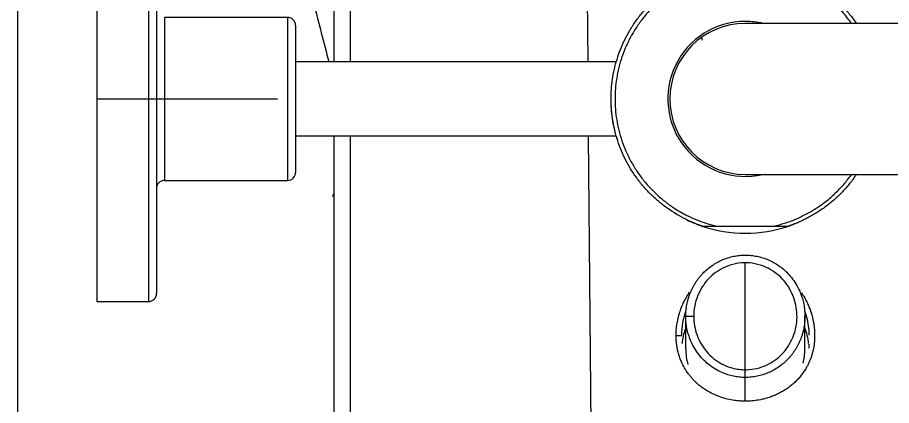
# Model space of a CAD drawing. Header units: millimetres. Extents: x -33000 to 294000, y 0 to 42408.
# Drawn here: x 19799.6 to 19909.6, y 18516 to 18564.8 of the extents above; entities that cross this region are included whole.
import ezdxf

# ---------------------------------------------------------------- set-up
doc = ezdxf.new("R2010")
doc.units = ezdxf.units.MM
doc.header["$LTSCALE"] = 50
doc.layers.add('arch', color=8, linetype='Continuous')

msp = doc.modelspace()

# ---------------------------------------------------------------- linework, layer by layer
at = {"layer": 'arch'}
for p, q in [((19799.58, 19014.53), (19799.58, 18114.53)), ((19809.58, 18580.03), (19809.58, 18529.03)), ((19816.08, 18580.03), (19816.08, 18529.03)), ((19817.08, 18579.03), (19817.08, 18530.03)), ((19871.2, 18576.32), (19871.35, 18559.18)), ((19833.58, 18564.78), (19818.08, 18564.78)), ((19818.08, 18564.78), (19818.08, 18544.28)), ((19833.58, 18564.78), (19833.58, 18544.28)), ((19834.58, 18563.78), (19834.58, 18545.28)), ((19950.15, 18564.03), (19891.19, 18564.03)), ((19874.95, 18559.18), (19834.59, 18559.18)), ((19809.58, 18554.53), (19832.3, 18554.53)), ((19834.59, 18549.88), (19874.95, 18549.88)), ((19871.43, 18549.88), (19871.79, 18508.52)), ((19891.19, 18545.03), (19950.15, 18545.03)), ((19818.08, 18544.28), (19833.58, 18544.28)), ((19891.19, 18516.6), (19891.19, 18533.99)), ((19809.58, 18529.03), (19816.08, 18529.03)), ((19898.69, 18523.03), (19898.69, 18527.18))]:
    msp.add_line(p, q, dxfattribs=at)
for centre, radius, start, end in [((19833.58, 18563.78), 1, 0, 90), ((19891.19, 18554.53), 9.75, 90, 282.9994), ((19891.19, 18554.53), 9.5, 90, 270), ((19891.19, 18554.53), 9.75, 76.815, 90), ((19833.58, 18545.28), 1, 270, 0), ((19818.08, 18543.28), 1, 90, 180), ((19891.19, 18554.53), 16.9, 244.1531, 251.2181), ((19891.19, 18554.53), 16.9, 251.2171, 288.7829), ((19891.19, 18554.53), 16.9, 288.7819, 292.815), ((19816.08, 18530.03), 1, 270, 0)]:
    msp.add_arc(centre, radius, start, end, dxfattribs=at)
for centre, major_axis, ratio, start_param, end_param in [((19891.19, 18523.03), (-8, 0), 0.965926, 5.953809, 6.190312), ((19891.19, 18523.03), (-8, 0), 0.965926, 3.23427, 3.496985), ((19891.19, 18523.03), (-7.5, 0), 0.965926, 0, 0.265955), ((19891.19, 18523.03), (-7.5, 0), 0.965926, 2.894781, 3.141593), ((19898.79, 18523.43), (0, -0.5), 0.939693, 1.027301, 2.114292)]:
    msp.add_ellipse(centre, major_axis=major_axis, ratio=ratio, start_param=start_param, end_param=end_param, dxfattribs=at)
for points, degree in [([(19839.44, 18559.17), (19839.44, 18634.14)], 1), ([(19841.44, 18633.19), (19841.44, 18559.17)], 1), ([(19839.44, 18306.53), (19839.44, 18549.88)], 1), ([(19841.44, 18549.88), (19841.44, 18306.53)], 1), ([(19887.59, 18538.53), (19894.79, 18538.53)], 1), ([(19883.19, 18524.78), (19883.19, 18525.82), (19883.38, 18526.87), (19883.72, 18527.84)], 3), ([(19883.69, 18527.18), (19884.69, 18527.18)], 1), ([(19883.69, 18523.03), (19883.69, 18527.18)], 1)]:
    msp.add_open_spline(points, degree=degree, dxfattribs=at)
for points, knots in [([(19829.38, 18595.66), (19830.16, 18592.64), (19832.15, 18584.9), (19834.97, 18573.91), (19837.32, 18564.8), (19838.46, 18560.4), (19838.77, 18559.18)], [0, 0, 0, 0, 0.248093, 0.632894, 0.898007, 1, 1, 1, 1]), ([(19885.66, 18562.28), (19885.66, 18562.27), (19885.68, 18562.21), (19885.7, 18562.11), (19885.73, 18562.01), (19885.74, 18561.95), (19885.74, 18561.93)], [0, 0, 0, 0, 0.125665, 0.478553, 0.836063, 1, 1, 1, 1]), ([(19874.75, 18550.61), (19874.75, 18550.62), (19874.74, 18550.65), (19874.73, 18550.71), (19874.71, 18550.79), (19874.69, 18550.91), (19874.66, 18551.05), (19874.62, 18551.22), (19874.59, 18551.37), (19874.57, 18551.51), (19874.55, 18551.61), (19874.54, 18551.68), (19874.53, 18551.74), (19874.52, 18551.8), (19874.5, 18551.88), (19874.49, 18551.96), (19874.48, 18552.05), (19874.44, 18552.26), (19874.41, 18552.52), (19874.38, 18552.82), (19874.36, 18553.04), (19874.34, 18553.26), (19874.33, 18553.47), (19874.32, 18553.65), (19874.31, 18553.75), (19874.31, 18553.79)], [0, 0, 0, 0, 0.007371, 0.040522, 0.0738, 0.107205, 0.17685, 0.238202, 0.291641, 0.337516, 0.376147, 0.393051, 0.40781, 0.431174, 0.453884, 0.475942, 0.5086, 0.540955, 0.669473, 0.732738, 0.795746, 0.857475, 0.918516, 0.96685, 1, 1, 1, 1]), ([(19875.05, 18549.53), (19875.05, 18549.53), (19875.05, 18549.54), (19875.03, 18549.58), (19875.01, 18549.64), (19875, 18549.7), (19874.98, 18549.75), (19874.97, 18549.81), (19874.95, 18549.85), (19874.95, 18549.86)], [0, 0, 0, 0, 0.209754, 0.465442, 0.594208, 0.723093, 0.821921, 0.927785, 1, 1, 1, 1]), ([(19839.28, 18542.26), (19839.28, 18542.26), (19839.27, 18542.26), (19839.26, 18542.26), (19839.26, 18542.26), (19839.25, 18542.27), (19839.25, 18542.27), (19839.24, 18542.27), (19839.24, 18542.27), (19839.23, 18542.27), (19839.23, 18542.27), (19839.23, 18542.27), (19839.22, 18542.27), (19839.22, 18542.27), (19839.22, 18542.27), (19839.22, 18542.27), (19839.22, 18542.27)], [0, 0, 0, 0, 0.062973, 0.131985, 0.201508, 0.271542, 0.342087, 0.413144, 0.484712, 0.556791, 0.629381, 0.702482, 0.776095, 0.850219, 0.924854, 1, 1, 1, 1]), ([(19839.42, 18542.62), (19839.4, 18542.59), (19839.36, 18542.54), (19839.31, 18542.45), (19839.29, 18542.35), (19839.28, 18542.29), (19839.28, 18542.26)], [0, 0, 0, 0, 0.262965, 0.520422, 0.767371, 1, 1, 1, 1]), ([(19885.21, 18538.72), (19885.31, 18538.68), (19885.68, 18538.55), (19886.06, 18538.42), (19886.33, 18538.34)], [0, 0, 0, 0, 0.28553, 1, 1, 1, 1]), ([(19885.75, 18538.53), (19885.75, 18538.53), (19885.75, 18538.53), (19885.76, 18538.53), (19885.76, 18538.53), (19885.77, 18538.53), (19885.78, 18538.53), (19885.8, 18538.53), (19885.81, 18538.53), (19885.82, 18538.53), (19885.83, 18538.53), (19885.86, 18538.53), (19885.87, 18538.53), (19885.9, 18538.53), (19885.91, 18538.53), (19885.92, 18538.53), (19885.93, 18538.53), (19885.96, 18538.53), (19885.98, 18538.53), (19886.04, 18538.53), (19886.07, 18538.53), (19886.15, 18538.53), (19886.19, 18538.53), (19886.27, 18538.53), (19886.31, 18538.53), (19886.44, 18538.53), (19886.52, 18538.53), (19886.68, 18538.53), (19886.76, 18538.53), (19886.93, 18538.53), (19887.01, 18538.53), (19887.26, 18538.53), (19887.43, 18538.53), (19887.59, 18538.53)], [0, 0, 0, 0, 0.015074, 0.015074, 0.030708, 0.030708, 0.061975, 0.061975, 0.077609, 0.077609, 0.093243, 0.093243, 0.12451, 0.12451, 0.140144, 0.140144, 0.155778, 0.155778, 0.187045, 0.187045, 0.24958, 0.24958, 0.312115, 0.312115, 0.37465, 0.37465, 0.49972, 0.49972, 0.62479, 0.62479, 0.74986, 0.74986, 1, 1, 1, 1]), ([(19894.79, 18538.53), (19894.96, 18538.53), (19895.13, 18538.53), (19895.38, 18538.53), (19895.46, 18538.53), (19895.63, 18538.53), (19895.71, 18538.53), (19895.88, 18538.53), (19895.96, 18538.53), (19896.08, 18538.53), (19896.12, 18538.53), (19896.2, 18538.53), (19896.24, 18538.53), (19896.3, 18538.53), (19896.32, 18538.53), (19896.36, 18538.53), (19896.38, 18538.53), (19896.41, 18538.53), (19896.43, 18538.53), (19896.47, 18538.53), (19896.48, 18538.53), (19896.51, 18538.53), (19896.52, 18538.53), (19896.54, 18538.53), (19896.54, 18538.53), (19896.57, 18538.53), (19896.58, 18538.53), (19896.61, 18538.53), (19896.62, 18538.53), (19896.63, 18538.53), (19896.63, 18538.53), (19896.63, 18538.53), (19896.64, 18538.53), (19896.64, 18538.53)], [0, 0, 0, 0, 0.25, 0.25, 0.375, 0.375, 0.5, 0.5, 0.625, 0.625, 0.6875, 0.6875, 0.75, 0.75, 0.78125, 0.78125, 0.8125, 0.8125, 0.84375, 0.84375, 0.875, 0.875, 0.890625, 0.890625, 0.90625, 0.90625, 0.9375, 0.9375, 0.96875, 0.96875, 0.984375, 0.984375, 1, 1, 1, 1]), ([(19896.08, 18538.35), (19896.31, 18538.42), (19896.68, 18538.54), (19897.04, 18538.67), (19897.18, 18538.72)], [0, 0, 0, 0, 0.619466, 1, 1, 1, 1]), ([(19883.69, 18527.18), (19883.69, 18527.29), (19883.7, 18527.5), (19883.72, 18527.81), (19883.75, 18528.1), (19883.78, 18528.38), (19883.83, 18528.64), (19883.88, 18528.89), (19883.94, 18529.13), (19884, 18529.35), (19884.06, 18529.55), (19884.12, 18529.74), (19884.18, 18529.92), (19884.28, 18530.15), (19884.4, 18530.45), (19884.58, 18530.81), (19884.77, 18531.15), (19884.96, 18531.47), (19885.17, 18531.77), (19885.39, 18532.06), (19885.61, 18532.32), (19885.94, 18532.68), (19886.4, 18533.11), (19887, 18533.57), (19887.63, 18533.96), (19888.29, 18534.29), (19888.99, 18534.55), (19889.71, 18534.74), (19890.45, 18534.85), (19890.95, 18534.87), (19891.44, 18534.87), (19891.94, 18534.85), (19892.67, 18534.74), (19893.4, 18534.55), (19894.1, 18534.29), (19894.76, 18533.96), (19895.39, 18533.57), (19895.99, 18533.11), (19896.59, 18532.55), (19897.17, 18531.86), (19897.71, 18531.03), (19898.05, 18530.33), (19898.24, 18529.83), (19898.33, 18529.55), (19898.42, 18529.23), (19898.51, 18528.89), (19898.58, 18528.51), (19898.64, 18528.1), (19898.68, 18527.65), (19898.69, 18527.34), (19898.69, 18527.18)], [0, 0, 0, 0, 0.013537, 0.0265, 0.03889, 0.050706, 0.061948, 0.072617, 0.082712, 0.092233, 0.101181, 0.109555, 0.117356, 0.124582, 0.141602, 0.158217, 0.174426, 0.190232, 0.205633, 0.220632, 0.235228, 0.249422, 0.281889, 0.313568, 0.34447, 0.374604, 0.406318, 0.437787, 0.469026, 0.500051, 0.500073, 0.531007, 0.562215, 0.593715, 0.625521, 0.655591, 0.686469, 0.718169, 0.7507, 0.789366, 0.83095, 0.875461, 0.8865, 0.898834, 0.912464, 0.927388, 0.943607, 0.961122, 0.979932, 1, 1, 1, 1]), ([(19884.69, 18527.18), (19884.69, 18528.05), (19884.86, 18528.92), (19885.5, 18530.53), (19885.97, 18531.28), (19887.16, 18532.52), (19887.86, 18533.02), (19889.49, 18533.74), (19890.42, 18533.93), (19892.29, 18533.88), (19893.22, 18533.65), (19894.81, 18532.84), (19895.49, 18532.3), (19896.59, 18531.03), (19897.02, 18530.28), (19897.57, 18528.72), (19897.71, 18527.9), (19897.68, 18526.23), (19897.51, 18525.38), (19896.84, 18523.71), (19896.3, 18522.9), (19895.03, 18521.68), (19894.33, 18521.23), (19892.77, 18520.59), (19891.89, 18520.43), (19890.44, 18520.47), (19889.87, 18520.56), (19888.93, 18520.86), (19888.56, 18521.01), (19887.49, 18521.59), (19886.85, 18522.11), (19885.8, 18523.33), (19885.39, 18524.04), (19884.84, 18525.56), (19884.69, 18526.37), (19884.69, 18527.18)], [0, 0, 0, 0, 0.062689, 0.062689, 0.125322, 0.125322, 0.186753, 0.186753, 0.25368, 0.25368, 0.32165, 0.32165, 0.38251, 0.38251, 0.44342, 0.44342, 0.502419, 0.502419, 0.563692, 0.563692, 0.632332, 0.632332, 0.691175, 0.691175, 0.754148, 0.754148, 0.795876, 0.795876, 0.825021, 0.825021, 0.88336, 0.88336, 0.941654, 0.941654, 1, 1, 1, 1]), ([(19882.47, 18524.78), (19882.47, 18524.97), (19882.48, 18525.35), (19882.54, 18525.92), (19882.64, 18526.58), (19882.82, 18527.32), (19883.08, 18528.13), (19883.42, 18528.92), (19883.79, 18529.61), (19884.06, 18530.03), (19884.18, 18530.21)], [0, 0, 0, 0, 0.097067, 0.195157, 0.294735, 0.441316, 0.590216, 0.737654, 0.886534, 1, 1, 1, 1]), ([(19898.27, 18530.12), (19898.39, 18529.94), (19898.66, 18529.52), (19898.97, 18528.9), (19899.24, 18528.29), (19899.43, 18527.75), (19899.62, 18527.12), (19899.79, 18526.37), (19899.9, 18525.52), (19899.93, 18524.66), (19899.88, 18523.79), (19899.74, 18522.95), (19899.55, 18522.26), (19899.36, 18521.72), (19899.19, 18521.33), (19899, 18520.94), (19898.77, 18520.53), (19898.49, 18520.1), (19898.15, 18519.64), (19897.78, 18519.22), (19897.38, 18518.82), (19896.95, 18518.45), (19896.49, 18518.1), (19896.01, 18517.79), (19895.51, 18517.51), (19894.99, 18517.27), (19894.45, 18517.05), (19893.89, 18516.87), (19893.23, 18516.7), (19892.46, 18516.56), (19891.68, 18516.5), (19890.99, 18516.49), (19890.4, 18516.52), (19889.72, 18516.6), (19888.94, 18516.74), (19888.1, 18516.99), (19887.29, 18517.31), (19886.61, 18517.66), (19886.04, 18518.01), (19885.58, 18518.34), (19885.17, 18518.67), (19884.83, 18519), (19884.53, 18519.3), (19884.26, 18519.63), (19883.91, 18520.07), (19883.53, 18520.67), (19883.18, 18521.34), (19882.94, 18521.96), (19882.77, 18522.51), (19882.65, 18523.02), (19882.56, 18523.49), (19882.51, 18523.91), (19882.48, 18524.34), (19882.47, 18524.63), (19882.47, 18524.78)], [0, 0, 0, 0, 0.020387, 0.046666, 0.06436, 0.081851, 0.0992, 0.125623, 0.151552, 0.177893, 0.203869, 0.230112, 0.256253, 0.269362, 0.282471, 0.295623, 0.308858, 0.326343, 0.343931, 0.361711, 0.379277, 0.39696, 0.414838, 0.432583, 0.450354, 0.468221, 0.486022, 0.503858, 0.521797, 0.548649, 0.575473, 0.593354, 0.611234, 0.62918, 0.656054, 0.682811, 0.709601, 0.736278, 0.754141, 0.771865, 0.789526, 0.802882, 0.816142, 0.829339, 0.84251, 0.869035, 0.895182, 0.912687, 0.930144, 0.947653, 0.960666, 0.973702, 0.986799, 1, 1, 1, 1]), ([(19898.65, 18527.88), (19898.9, 18527.17), (19899.07, 18526.44), (19899.18, 18525.39), (19899.19, 18525.09), (19899.19, 18524.79)], [0, 0, 0, 0, 0.715973, 0.715973, 1, 1, 1, 1]), ([(19898.69, 18527.18), (19898.69, 18527.18), (19898.69, 18527.07), (19898.69, 18526.86), (19898.67, 18526.55), (19898.64, 18526.26), (19898.6, 18525.98), (19898.56, 18525.71), (19898.51, 18525.47), (19898.45, 18525.23), (19898.39, 18525.01), (19898.33, 18524.81), (19898.27, 18524.62), (19898.2, 18524.44), (19898.11, 18524.2), (19897.99, 18523.91), (19897.81, 18523.55), (19897.62, 18523.21), (19897.43, 18522.89), (19897.22, 18522.59), (19897, 18522.3), (19896.78, 18522.04), (19896.45, 18521.68), (19895.99, 18521.25), (19895.39, 18520.79), (19894.76, 18520.4), (19894.1, 18520.07), (19893.4, 18519.81), (19892.68, 18519.62), (19891.94, 18519.51), (19891.19, 18519.47), (19890.45, 18519.51), (19889.71, 18519.62), (19888.99, 18519.81), (19888.21, 18520.1), (19887.4, 18520.51), (19886.58, 18521.08), (19885.85, 18521.75), (19885.22, 18522.5), (19884.67, 18523.33), (19884.34, 18524.03), (19884.15, 18524.53), (19884.06, 18524.81), (19883.96, 18525.12), (19883.88, 18525.47), (19883.8, 18525.85), (19883.74, 18526.26), (19883.7, 18526.71), (19883.69, 18527.02), (19883.69, 18527.18)], [0, 0, 0, 0, 0.000036, 0.013569, 0.026528, 0.038914, 0.050727, 0.061967, 0.072634, 0.082728, 0.092248, 0.101195, 0.10957, 0.117371, 0.124599, 0.141598, 0.158197, 0.174398, 0.190201, 0.205606, 0.220614, 0.235226, 0.249442, 0.281862, 0.313521, 0.344431, 0.374601, 0.406302, 0.437769, 0.469018, 0.500066, 0.53105, 0.562279, 0.593768, 0.625533, 0.665843, 0.707551, 0.750683, 0.789355, 0.830938, 0.87544, 0.886483, 0.898819, 0.912448, 0.927372, 0.943588, 0.961099, 0.979903, 1, 1, 1, 1])]:
    msp.add_open_spline(points, degree=3, knots=knots, dxfattribs=at)
for points, weights in [([(19885.75, 18538.53), (19874.29, 18542.42), (19874.29, 18554.53), (19874.29, 18566.63), (19885.75, 18570.53)], [0.966364835815, 0.799223863212, 1, 0.799223863212, 0.966364835815]), ([(19887.59, 18570.53), (19874.79, 18567.65), (19874.79, 18554.53), (19874.79, 18541.41), (19887.59, 18538.53)], [1, 0.780868809443, 1, 0.780868809443, 1])]:
    msp.add_rational_spline(points, weights, degree=2, knots=[0, 0, 0, 0.5, 0.5, 1, 1, 1], dxfattribs=at)
for points, weights in [([(19904.53, 18564.07), (19900.89, 18569.15), (19894.79, 18570.53)], [0.891071426285, 0.882080025819, 1]), ([(19896.64, 18570.53), (19901.98, 18568.71), (19905.15, 18564.05)], [0.966364835815, 0.880543169423, 0.89172290703]), ([(19905.15, 18545), (19901.98, 18540.34), (19896.64, 18538.53)], [0.89172290703, 0.880543169423, 0.966364835815]), ([(19894.79, 18538.53), (19900.89, 18539.9), (19904.53, 18544.98)], [1, 0.882080025819, 0.891071426285]), ([(19882.47, 18524.78), (19883.19, 18524.77), (19883.19, 18524.78)], [1, 0.526205918563, 1])]:
    msp.add_rational_spline(points, weights, degree=2, dxfattribs=at)

doc.saveas('drawing.dxf')
